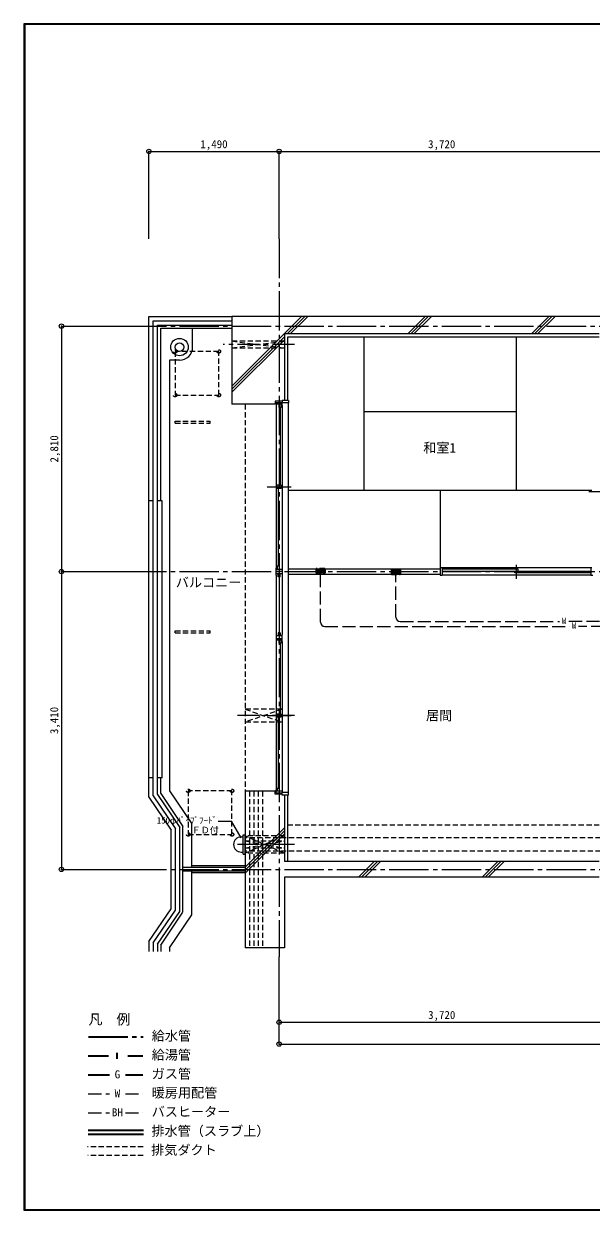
# Model space of a CAD drawing. Units: millimetres at full size, sheet at 1:50. Extents: x -9674 to 9699, y -6794 to 6791.
# Drawn here: x -9674 to -3182, y -6794 to 6791 of the extents above; entities that cross this region are included whole.
import ezdxf
from ezdxf.enums import TextEntityAlignment as Align

# ---------------------------------------------------------------- set-up
doc = ezdxf.new("R2010")
doc.units = ezdxf.units.MM
doc.header["$LTSCALE"] = 50
doc.header["$PDMODE"] = 32
doc.header["$PDSIZE"] = 50
for name, pattern in [('CHAIN1', [8, 5, -1, 1, -1]), ('CHAIN2', [12, 9, -1, 1, -1]), ('DASHED1', [1.8, 1.2, -0.6]), ('DASHED3', [4, 3, -1])]:
    doc.linetypes.add(name, pattern=pattern)
for name, color, linetype, lineweight in [('0-0_図面枠', 7, 'Continuous', 9), ('1-0_芯', 134, 'DASHED1', 9), ('1-1_躯体', 134, 'Continuous', 9), ('1-2_間仕切', 134, 'Continuous', 9), ('1-3_建具', 134, 'Continuous', 9), ('1-4_仕上げ', 134, 'Continuous', 9), ('1-6_ﾊﾞﾙｺﾆｰ・階段', 134, 'Continuous', 9), ('1-7_その他', 134, 'DASHED1', 9), ('1-8_ハッチ', 134, 'Continuous', 9), ('1-B_寸法', 134, 'Continuous', 9), ('1-C_梁', 134, 'DASHED1', 9), ('2-0_芯', 3, 'Continuous', 35), ('2-2', 5, 'DASHED3', 25), ('2-7_その他', 2, 'Continuous', 25), ('2-9_金物', 1, 'CHAIN2', 35), ('2-A_文字', 6, 'Continuous', 35), ('2-C', 2, 'DASHED1', 25)]:
    doc.layers.add(name, color=color, linetype=linetype, lineweight=lineweight)
doc.layers.add('1-A_文字', color=134, linetype='Continuous')
doc.layers.add('2-F_補助線', color=7, linetype='Continuous')
doc.styles.add('ＭＳ ゴシック', font='')
doc.styles.get('ＭＳ ゴシック').set_extended_font_data('MS Gothic')

msp = doc.modelspace()

# ---------------------------------------------------------------- linework, layer by layer
at = {"layer": '0-0_図面枠'}
for p, q in [((-9673.92, 6791.43), (-9673.92, -6793.93)), ((-9672.16, 6789.66), (-9672.16, -6792.16)), ((9697.16, 6789.66), (-9672.16, 6789.66)), ((-9670.4, 6787.9), (-9670.4, -6790.4)), ((9695.4, 6787.9), (-9670.4, 6787.9)), ((-9668.64, -6788.64), (-9668.64, 6786.14)), ((-9668.64, 6786.14), (9693.64, 6786.14)), ((-9666.87, 6784.38), (-9666.87, -6786.88)), ((9691.87, 6784.38), (-9666.87, 6784.38)), ((-9665.11, 6782.61), (-9665.11, -6785.11)), ((9690.11, 6782.61), (-9665.11, 6782.61)), ((-9663.35, 6780.85), (-9663.35, -6783.35)), ((9688.35, 6780.85), (-9663.35, 6780.85)), ((-9672.16, -6792.16), (9697.16, -6792.16)), ((-9670.4, -6790.4), (9695.4, -6790.4)), ((9693.64, -6788.64), (-9668.64, -6788.64)), ((-9666.87, -6786.88), (9691.87, -6786.88)), ((-9665.11, -6785.11), (9690.11, -6785.11)), ((-9663.35, -6783.35), (9688.35, -6783.35)), ((-9673.92, -6793.93), (9698.92, -6793.93))]:
    msp.add_line(p, q, dxfattribs=at)
msp.add_lwpolyline([(9698.92, -6793.93), (9698.92, 6791.43), (-9673.92, 6791.43)], dxfattribs=at)
at = {"layer": '1-0_芯', "linetype": 'CHAIN2'}
for p, q in [((-6752.5, 4329.12), (-6752.5, -3890.88)), ((-8492.5, 3329.12), (8517.5, 3329.12)), ((-8492.5, 519.12), (3087.5, 519.12)), ((-8492.5, -2890.88), (8517.5, -2890.88))]:
    msp.add_line(p, q, dxfattribs=at)
at = {"layer": '1-0_芯'}
for p, q in [((-7092.5, -1995.88), (-7092.5, -3790.88)), ((-7042.5, -1995.88), (-7042.5, -3790.88)), ((-6992.5, -1995.88), (-6992.5, -3790.88)), ((-6942.5, -1995.88), (-6942.5, -3790.88))]:
    msp.add_line(p, q, dxfattribs=at)
at = {"layer": '1-1_躯体'}
for p, q in [((-6692.5, 3239.12), (-6692.5, 2479.12)), ((-3092.5, 3239.12), (-6692.5, 3239.12)), ((-6717.5, 2469.12), (-6797.5, 2469.12)), ((-6797.5, 2469.12), (-6797.5, 2434.12)), ((-6797.5, 2434.12), (-7292.5, 2434.12)), ((-7142.5, -1995.88), (-7142.5, -3790.88)), ((-6797.5, -1995.88), (-7142.5, -1995.88)), ((-6797.5, -2030.88), (-6797.5, -1995.88)), ((-6717.5, -2030.88), (-6797.5, -2030.88)), ((-6692.5, -2040.88), (-6692.5, -2800.88)), ((-3092.5, -2800.88), (-6692.5, -2800.88)), ((-6692.5, -2980.88), (-6692.5, -3790.88)), ((-3092.5, -2980.88), (-6692.5, -2980.88)), ((-6692.5, -3790.88), (-7142.5, -3790.88))]:
    msp.add_line(p, q, dxfattribs=at)
msp.add_lwpolyline([(6707.5, 3439.12), (-7292.5, 3439.12), (-7292.5, 2434.12)], dxfattribs=at)
at = {"layer": '1-2_間仕切'}
for p, q in [((-6645.5, 549.12), (-4912.5, 549.12)), ((-6645.5, 489.12), (-4912.5, 489.12))]:
    msp.add_line(p, q, dxfattribs=at)
at = {"layer": '1-3_建具'}
for p, q in [((-6787.5, 2454.12), (-6787.5, 2419.12)), ((-6787.5, 2454.12), (-6717.5, 2454.12)), ((-6717.5, 2419.12), (-6717.5, 2454.12)), ((-6645.5, -2010.88), (-6645.5, 2449.12)), ((-6717.5, 2434.12), (-6787.5, 2434.12)), ((-6787.5, 2419.12), (-6787.5, 559.12)), ((-6752.5, 2399.12), (-6752.5, 2434.12)), ((-6728.5, 2399.12), (-6752.5, 2399.12)), ((-6740.5, 2399.12), (-6740.5, 1506.62)), ((-6728.5, 2399.12), (-6728.5, 2434.12)), ((-6717.5, 2419.12), (-6717.5, 559.12)), ((-6776.5, 1471.62), (-6776.5, 1506.62)), ((-6752.5, 1471.62), (-6752.5, 1506.62)), ((-6890.98, 1489.12), (-6614.02, 1489.12)), ((-6728.5, 1471.62), (-6776.5, 1471.62)), ((-6764.5, 1471.62), (-6764.5, 579.12)), ((-3048.33, 1431.62), (-3208.33, 1431.62)), ((-6787.5, 479.12), (-6787.5, 559.12)), ((-6717.5, 544.12), (-6787.5, 544.12)), ((-6752.5, 579.12), (-6776.5, 579.12)), ((-6776.5, 579.12), (-6776.5, 544.12)), ((-6752.5, 579.12), (-6752.5, 544.12)), ((-6717.5, 559.12), (-6717.5, 479.12)), ((-4912.5, 564.12), (-4912.5, 479.12)), ((-4887.5, 564.12), (-3187.5, 564.12)), ((-4017.5, 544.95), (-4887.5, 544.95)), ((-4037.5, 434.95), (-4037.5, 594.95)), ((-4017.5, 524.95), (-4017.5, 544.95)), ((-3187.5, 564.12), (-3187.5, 479.12)), ((-3187.5, 564.12), (-3177.5, 564.12)), ((-6787.5, 524.12), (-6717.5, 524.12)), ((-6717.5, 494.12), (-6787.5, 494.12)), ((-6787.5, 479.12), (-6787.5, -200.88)), ((-6764.5, 459.12), (-6764.5, 494.12)), ((-6740.5, 459.12), (-6764.5, 459.12)), ((-6752.5, 459.12), (-6752.5, -180.88)), ((-6740.5, 459.12), (-6740.5, 494.12)), ((-6717.5, 479.12), (-6717.5, -200.88)), ((-4912.5, 479.12), (-4887.5, 479.12)), ((-4887.5, 524.95), (-4017.5, 524.95)), ((-3187.5, 479.12), (-4887.5, 479.12)), ((-4057.5, 504.95), (-4057.5, 524.95)), ((-4057.5, 524.95), (-3187.5, 524.95)), ((-3187.5, 504.95), (-4057.5, 504.95)), ((-3187.5, 479.12), (-3162.5, 479.12)), ((-6787.5, -200.88), (-6787.5, -280.88)), ((-6717.5, -215.88), (-6787.5, -215.88)), ((-6787.5, -245.88), (-6717.5, -245.88)), ((-6717.5, -265.88), (-6787.5, -265.88)), ((-6740.5, -180.88), (-6764.5, -180.88)), ((-6764.5, -180.88), (-6764.5, -215.88)), ((-6752.5, -300.88), (-6752.5, -265.88)), ((-6740.5, -180.88), (-6740.5, -215.88)), ((-6728.5, -300.88), (-6728.5, -265.88)), ((-6717.5, -280.88), (-6717.5, -200.88)), ((-6787.5, -280.88), (-6787.5, -1980.88)), ((-6728.5, -300.88), (-6752.5, -300.88)), ((-6740.5, -300.88), (-6740.5, -1113.38)), ((-6717.5, -280.88), (-6717.5, -1980.88)), ((-6890.98, -1130.88), (-6614.02, -1130.88)), ((-6776.5, -1148.38), (-6776.5, -1113.38)), ((-6728.5, -1148.38), (-6776.5, -1148.38)), ((-6764.5, -1148.38), (-6764.5, -1960.88)), ((-6752.5, -1148.38), (-6752.5, -1113.38)), ((-6787.5, -2015.88), (-6787.5, -1980.88)), ((-6717.5, -1995.88), (-6787.5, -1995.88)), ((-6787.5, -2015.88), (-6717.5, -2015.88)), ((-6776.5, -1960.88), (-6752.5, -1960.88)), ((-6776.5, -1960.88), (-6776.5, -1995.88)), ((-6752.5, -1960.88), (-6752.5, -1995.88)), ((-6717.5, -1980.88), (-6717.5, -2015.88)), ((-6717.5, -2040.88), (-6717.5, -2010.88)), ((-6645.5, -2040.88), (-6717.5, -2040.88))]:
    msp.add_line(p, q, dxfattribs=at)
for points in [[(-6645.5, 2479.12), (-6645.5, 2449.12), (-6717.5, 2449.12)], [(-6645.5, 2479.12), (-6717.5, 2479.12), (-6717.5, 2449.12)], [(-6728.5, 1471.62), (-6728.5, 1506.62), (-6776.5, 1506.62)], [(-4912.5, 564.12), (-4887.5, 564.12), (-4887.5, 479.12)], [(-6728.5, -1148.38), (-6728.5, -1113.38), (-6776.5, -1113.38)], [(-6645.5, -2040.88), (-6645.5, -2010.88), (-6717.5, -2010.88)]]:
    msp.add_lwpolyline(points, dxfattribs=at)
at = {"layer": '1-4_仕上げ'}
for p, q in [((-5785, 3204.12), (-5785, 1450.79)), ((-4040, 3204.12), (-4040, 1450.79)), ((-5785, 2352.45), (-4040, 2352.45)), ((-6645.5, 1450.79), (-3177.5, 1450.79)), ((-4912.5, 1450.79), (-4912.5, 549.12))]:
    msp.add_line(p, q, dxfattribs=at)
at = {"layer": '1-6_ﾊﾞﾙｺﾆｰ・階段'}
for p, q in [((-8192.5, -2049.52), (-8192.5, 3389.12)), ((-8192.5, 3389.12), (-7292.5, 3389.12)), ((-8142.5, -2034.17), (-8142.5, 3339.12)), ((-8142.5, 3339.12), (-7292.5, 3339.12)), ((-8107.5, 1329.12), (-8107.5, 3304.12)), ((-8107.5, 3304.12), (-7292.5, 3304.12)), ((-7742.5, 3089.12), (-7742.5, 3304.12)), ((-8192.5, 1329.12), (-8242.5, 1329.12)), ((-8092.5, 1329.12), (-8142.5, 1329.12)), ((-8092.5, -1840.88), (-8092.5, 1329.12)), ((-8192.5, -1840.88), (-8242.5, -1840.88)), ((-8092.5, -1840.88), (-8142.5, -1840.88)), ((-8107.5, -2023.42), (-8107.5, -1840.88)), ((-8142.5, -2034.17), (-7887.5, -2410.17)), ((-8107.5, -2023.42), (-7852.5, -2399.42)), ((-8007.5, -1992.71), (-7752.5, -2368.71)), ((-8242.5, -2064.88), (-7987.5, -2440.88)), ((-8192.5, -2049.52), (-7937.5, -2425.52)), ((-7987.5, -3340.88), (-7987.5, -2440.88)), ((-7852.5, -3376.47), (-7852.5, -2399.42)), ((-7752.5, -2870.88), (-7752.5, -2368.71)), ((-7142.5, -2850.88), (-7752.5, -2850.88)), ((-7142.5, -2870.88), (-7852.5, -2870.88)), ((-7142.5, -2910.88), (-7852.5, -2910.88)), ((-7752.5, -3413.05), (-7752.5, -2910.88)), ((-7142.5, -2930.88), (-7752.5, -2930.88)), ((-8242.5, -3716.88), (-7987.5, -3340.88)), ((-8107.5, -3758.34), (-7852.5, -3382.34)), ((-8007.5, -3789.05), (-7752.5, -3413.05)), ((-8242.5, -3716.88), (-8242.5, -3832.29)), ((-8192.5, -3732.23), (-8192.5, -3832.29)), ((-8142.5, -3747.59), (-8142.5, -3832.29)), ((-8107.5, -3758.34), (-8107.5, -3832.29)), ((-8007.5, -3789.05), (-8007.5, -3832.29))]:
    msp.add_line(p, q, dxfattribs=at)
for points in [[(-8242.5, -2064.88), (-8242.5, 3439.12), (-7292.5, 3439.12)], [(-7892.5, 2939.12), (-8007.5, 2939.12), (-8007.5, -1992.71)], [(-8192.5, -3732.23), (-7937.5, -3356.23), (-7937.5, -2425.52)], [(-8142.5, -3747.59), (-7887.5, -3371.59), (-7887.5, -2410.17)]]:
    msp.add_lwpolyline(points, dxfattribs=at)
for radius in [100, 50]:
    msp.add_circle((-7892.5, 3089.12), radius, dxfattribs=at)
msp.add_arc((-7892.5, 3089.12), 150, 270, 0, dxfattribs=at)
at = {"layer": '1-7_その他'}
for p, q in [((-7292.5, 3159.12), (-6692.5, 3159.12)), ((-7292.5, 3159.12), (-6692.5, 3079.12)), ((-7292.5, 3079.12), (-6692.5, 3159.12)), ((-7942.5, 3039.12), (-7942.5, 2539.12)), ((-7442.5, 3039.12), (-7942.5, 3039.12)), ((-7442.5, 2539.12), (-7442.5, 3039.12)), ((-7292.5, 3079.12), (-6692.5, 3079.12)), ((-7942.5, 2539.12), (-7442.5, 2539.12)), ((-7942.5, 2239.12), (-7542.5, 2239.12)), ((-7942.5, 2219.12), (-7942.5, 2239.12)), ((-7942.5, -160.88), (-7542.5, -160.88)), ((-7942.5, -180.88), (-7942.5, -160.88)), ((-6717.5, -1055.88), (-7142.5, -1055.88)), ((-7142.5, -1055.88), (-6717.5, -1205.88)), ((-6717.5, -1055.88), (-7142.5, -1205.88)), ((-6717.5, -1205.88), (-7142.5, -1205.88)), ((-7792.5, -1990.88), (-7792.5, -2490.88)), ((-7292.5, -1990.88), (-7792.5, -1990.88)), ((-7292.5, -2490.88), (-7292.5, -1990.88)), ((-7792.5, -2490.88), (-7292.5, -2490.88)), ((-6692.5, -2505.88), (-7142.5, -2505.88)), ((-6692.5, -2505.88), (-7142.5, -2706.26)), ((-6692.5, -2705.88), (-7142.5, -2507.05)), ((-7142.5, -2565.88), (-6692.5, -2565.88)), ((-7142.5, -2565.88), (-6692.5, -2645.88)), ((-7142.5, -2645.88), (-6692.5, -2565.88)), ((-7142.5, -2645.88), (-6692.5, -2645.88)), ((-6692.5, -2705.88), (-7142.5, -2705.88))]:
    msp.add_line(p, q, dxfattribs=at)
at = {"layer": '1-7_その他', "linetype": 'CHAIN1'}
for p, q in [((-6577.5, 3119.12), (-7392.5, 3119.12)), ((-6577.5, -1130.88), (-7242.5, -1130.88)), ((-6577.5, -2605.88), (-7242.5, -2605.88))]:
    msp.add_line(p, q, dxfattribs=at)
at = {"layer": '1-7_その他'}
for points in [[(-7942.5, 2219.12), (-7542.5, 2219.12), (-7542.5, 2239.12)], [(-7942.5, -180.88), (-7542.5, -180.88), (-7542.5, -160.88)]]:
    msp.add_lwpolyline(points, dxfattribs=at)
for centre in [(-7942.5, 3039.12), (-7442.5, 3039.12), (-7942.5, 2539.12), (-7442.5, 2539.12), (-7792.5, -1990.88), (-7292.5, -1990.88), (-7792.5, -2490.88), (-7292.5, -2490.88)]:
    msp.add_circle(centre, 20, dxfattribs=at)
at = {"layer": '1-8_ハッチ'}
for p, q in [((-7292.5, 2642.35), (-6495.73, 3439.12)), ((-6660.37, 3239.12), (-6460.37, 3439.12)), ((-6625.02, 3239.12), (-6425.02, 3439.12)), ((-5281.52, 3239.12), (-5081.52, 3439.12)), ((-5246.16, 3239.12), (-5046.16, 3439.12)), ((-5210.81, 3239.12), (-5010.81, 3439.12)), ((-3867.3, 3239.12), (-3667.3, 3439.12)), ((-3831.95, 3239.12), (-3631.95, 3439.12)), ((-3796.59, 3239.12), (-3596.59, 3439.12)), ((-7292.5, 2606.99), (-6692.5, 3206.99)), ((-7292.5, 2571.64), (-6692.5, 3171.64)), ((-6657.5, -2040.88), (-6657.5, -2800.88)), ((-7142.5, -2864.5), (-6692.5, -2414.5)), ((-7142.5, -2899.86), (-6692.5, -2449.86)), ((-7142.5, -2935.21), (-6692.5, -2485.21)), ((-5844.66, -2980.88), (-5664.66, -2800.88)), ((-5809.31, -2980.88), (-5629.31, -2800.88)), ((-5773.95, -2980.88), (-5593.95, -2800.88)), ((-4430.45, -2980.88), (-4250.45, -2800.88)), ((-4395.09, -2980.88), (-4215.09, -2800.88)), ((-4359.74, -2980.88), (-4179.74, -2800.88))]:
    msp.add_line(p, q, dxfattribs=at)
msp.add_lwpolyline([(-3092.5, 3204.12), (-6657.5, 3204.12), (-6657.5, 2479.12)], dxfattribs=at)
at = {"layer": '1-B_寸法'}
for p, q in [((-8242.5, 4329.12), (-8242.5, 5329.12)), ((-8242.5, 5329.12), (-6752.5, 5329.12)), ((-6752.5, 4329.12), (-6752.5, 5329.12)), ((-6752.5, 5329.12), (-3032.5, 5329.12)), ((-9242.5, 3329.12), (-8492.5, 3329.12)), ((-9242.5, 3329.12), (-9242.5, 519.12)), ((-9242.5, 519.12), (-8492.5, 519.12)), ((-9242.5, 519.12), (-9242.5, -2890.88)), ((-9242.5, -2890.88), (-8492.5, -2890.88)), ((-6752.5, -4890.88), (-6752.5, -3890.88)), ((-6752.5, -4640.88), (-3032.5, -4640.88)), ((-6752.5, -4890.88), (6747.5, -4890.88))]:
    msp.add_line(p, q, dxfattribs=at)
for p in [(-8242.5, 5329.12), (-6752.5, 5329.12), (-9242.5, 3329.12), (-9242.5, 519.12), (-9242.5, -2890.88), (-6752.5, -4640.88), (-6752.5, -4890.88)]:
    msp.add_point(p, dxfattribs=at)
at = {"layer": '1-C_梁'}
for p, q in [((-7142.5, 2434.12), (-7142.5, -1995.88)), ((-6657.5, -2380.88), (-3092.5, -2380.88))]:
    msp.add_line(p, q, dxfattribs=at)
at = {"layer": '2-0_芯'}
for p, q in [((-8938.03, -5876.3), (-8303.88, -5876.3)), ((-8938.03, -5922.12), (-8303.88, -5922.12))]:
    msp.add_line(p, q, dxfattribs=at)
at = {"layer": '2-2', "color": 4, "linetype": 'DASHED1', "lineweight": 35}
for p, q in [((-6329.44, 499.12), (-6229.44, 549.12)), ((-6329.44, 549.12), (-6229.44, 499.12)), ((-6229.44, 549.12), (-6329.44, 549.12)), ((-6329.44, 549.12), (-6329.44, 499.12)), ((-6229.44, 549.12), (-6229.44, 499.12)), ((-6329.44, 499.12), (-6229.44, 499.12)), ((-5466.59, 489.12), (-5366.59, 539.12)), ((-5466.59, 539.12), (-5366.59, 489.12)), ((-5366.59, 539.12), (-5466.59, 539.12)), ((-5466.59, 539.12), (-5466.59, 489.12)), ((-5466.59, 489.12), (-5366.59, 489.12)), ((-5366.59, 539.12), (-5366.59, 489.12))]:
    msp.add_line(p, q, dxfattribs=at)
at = {"layer": '2-2'}
for p, q in [((-6279.44, -58.52), (-6279.44, 499.12)), ((-5416.59, -3.56), (-5416.59, 489.12)), ((-6229.44, -108.52), (-3429.41, -108.52)), ((-5366.59, -53.56), (-3543.76, -53.56)), ((112.39, -53.56), (-3443.76, -53.56)), ((167.34, -108.52), (-3329.41, -108.52)), ((-8936.39, -5461.4), (-8694.52, -5461.4)), ((-8510.6, -5461.4), (-8310.08, -5461.4)), ((-8936.39, -5678.61), (-8694.52, -5678.61)), ((-8510.6, -5678.61), (-8310.08, -5678.61))]:
    msp.add_line(p, q, dxfattribs=at)
at = {"layer": '2-2', "color": 4, "linetype": 'Continuous', "lineweight": 35}
for p, q in [((-8936.39, -5244.2), (-8694.52, -5244.2)), ((-8510.6, -5244.2), (-8310.08, -5244.2))]:
    msp.add_line(p, q, dxfattribs=at)
at = {"layer": '2-2', "linetype": 'Continuous'}
for centre in [(-6229.44, -58.52), (-5366.59, -3.56)]:
    msp.add_arc(centre, 50, 180, 270, dxfattribs=at)
at = {"layer": '2-2', "color": 150}
for points in [[(-6329.44, 549.12), (-6229.44, 549.12), (-6329.44, 499.12), (-6229.44, 499.12)], [(-5466.59, 539.12), (-5366.59, 539.12), (-5466.59, 489.12), (-5366.59, 489.12)]]:
    msp.add_solid(points, dxfattribs=at)
at = {"layer": '2-7_その他', "color": 7, "lineweight": 9}
for p in [(-7451.12, -2339.1), (-7185.8, -2530.88)]:
    msp.add_line(p, (-7296.52, -2339.1), dxfattribs=at)
at = {"layer": '2-7_その他'}
for p, q in [((-7186.5, -2518.38), (-7162.5, -2518.38)), ((-7162.5, -2493.51), (-7142.5, -2493.51)), ((-7162.5, -2718.51), (-7162.5, -2493.51)), ((-7162.5, -2706.01), (-7162.5, -2506.01)), ((-7142.5, -2718.51), (-7142.5, -2493.51)), ((-7186.5, -2693.38), (-7162.5, -2693.38)), ((-7162.5, -2718.51), (-7142.5, -2718.51))]:
    msp.add_line(p, q, dxfattribs=at)
msp.add_arc((-7186.5, -2605.88), 87.5, 90, 270, dxfattribs=at)
at = {"layer": '2-9_金物'}
msp.add_line((-8933.22, -4809.79), (-8307.58, -4809.79), dxfattribs=at)
at = {"layer": '2-A_文字'}
for p, q in [((-8603.97, -5061.41), (-8603.97, -4992.58)), ((-8936.39, -5026.99), (-8705.48, -5026.99)), ((-8483.97, -5026.99), (-8310.08, -5026.99))]:
    msp.add_line(p, q, dxfattribs=at)
at = {"layer": '2-C'}
for p, q in [((-552.5, -2530.88), (-7142.5, -2530.88)), ((-552.5, -2680.88), (-7142.5, -2680.88)), ((-8307.14, -6066.41), (-8944.46, -6066.41)), ((-8307.14, -6166.41), (-8942.19, -6166.41))]:
    msp.add_line(p, q, dxfattribs=at)

# ---------------------------------------------------------------- texts
at = {"layer": '1-A_文字', "style": 'ＭＳ ゴシック'}
for s, p in [('和室1', (-5104.13, 1849.11)), ('バルコニー', (-7934.87, 306.53)), ('居間', (-5073.19, -1217.31))]:
    msp.add_text(s, height=110, dxfattribs=at).set_placement(p, align=Align.BOTTOM_LEFT)
at = {"layer": '1-B_寸法', "style": 'ＭＳ ゴシック'}
for s, p in [('1,490', (-7653.75, 5339.12)), ('3,720', (-5048.75, 5339.12)), ('3,720', (-5048.75, -4630.88))]:
    msp.add_text(s, height=91.64, dxfattribs=at).set_placement(p, align=Align.BOTTOM_LEFT)
for s, p in [('2,810', (-9252.5, 1767.87)), ('3,410', (-9252.5, -1342.13))]:
    msp.add_text(s, height=91.64, rotation=90, dxfattribs=at).set_placement(p, align=Align.BOTTOM_LEFT)
at = {"layer": '2-2', "color": 7, "style": 'ＭＳ ゴシック'}
for s, height, p in [('W', 73.31, (-3518.76, -103.56)), ('W', 73.31, (-3404.41, -158.52)), ('G', 91.64, (-8633.81, -5311.22)), ('W', 91.64, (-8633.81, -5528.43)), ('BH', 91.64, (-8665.06, -5745.63))]:
    msp.add_text(s, height=height, dxfattribs=at).set_placement(p, align=Align.BOTTOM_LEFT)
at = {"layer": '2-7_その他', "color": 7, "style": 'ＭＳ ゴシック'}
for s, p in [('150φﾊﾟｲﾌﾟﾌｰﾄﾞ', (-8151.75, -2388.04)), ('ＦＤ付', (-7751.75, -2500.05))]:
    msp.add_text(s, height=73.31, dxfattribs=at).set_placement(p, align=Align.BOTTOM_LEFT)
at = {"layer": '2-F_補助線', "style": 'ＭＳ ゴシック'}
for s, height, p in [('凡\u3000例', 117.3, (-8933.22, -4701.51)), ('給水管', 110, (-8210.36, -4884.79)), ('給湯管', 110, (-8210.36, -5101.99)), ('ガス管', 110, (-8210.36, -5319.2)), ('暖房用配管', 110, (-8210.36, -5536.4)), ('バスヒーター', 110, (-8210.36, -5753.61)), ('排水管（スラブ上）', 110, (-8213.53, -5974.21)), ('排気ダクト', 110, (-8216.69, -6191.41))]:
    msp.add_text(s, height=height, dxfattribs=at).set_placement(p, align=Align.BOTTOM_LEFT)

doc.saveas('drawing.dxf')
